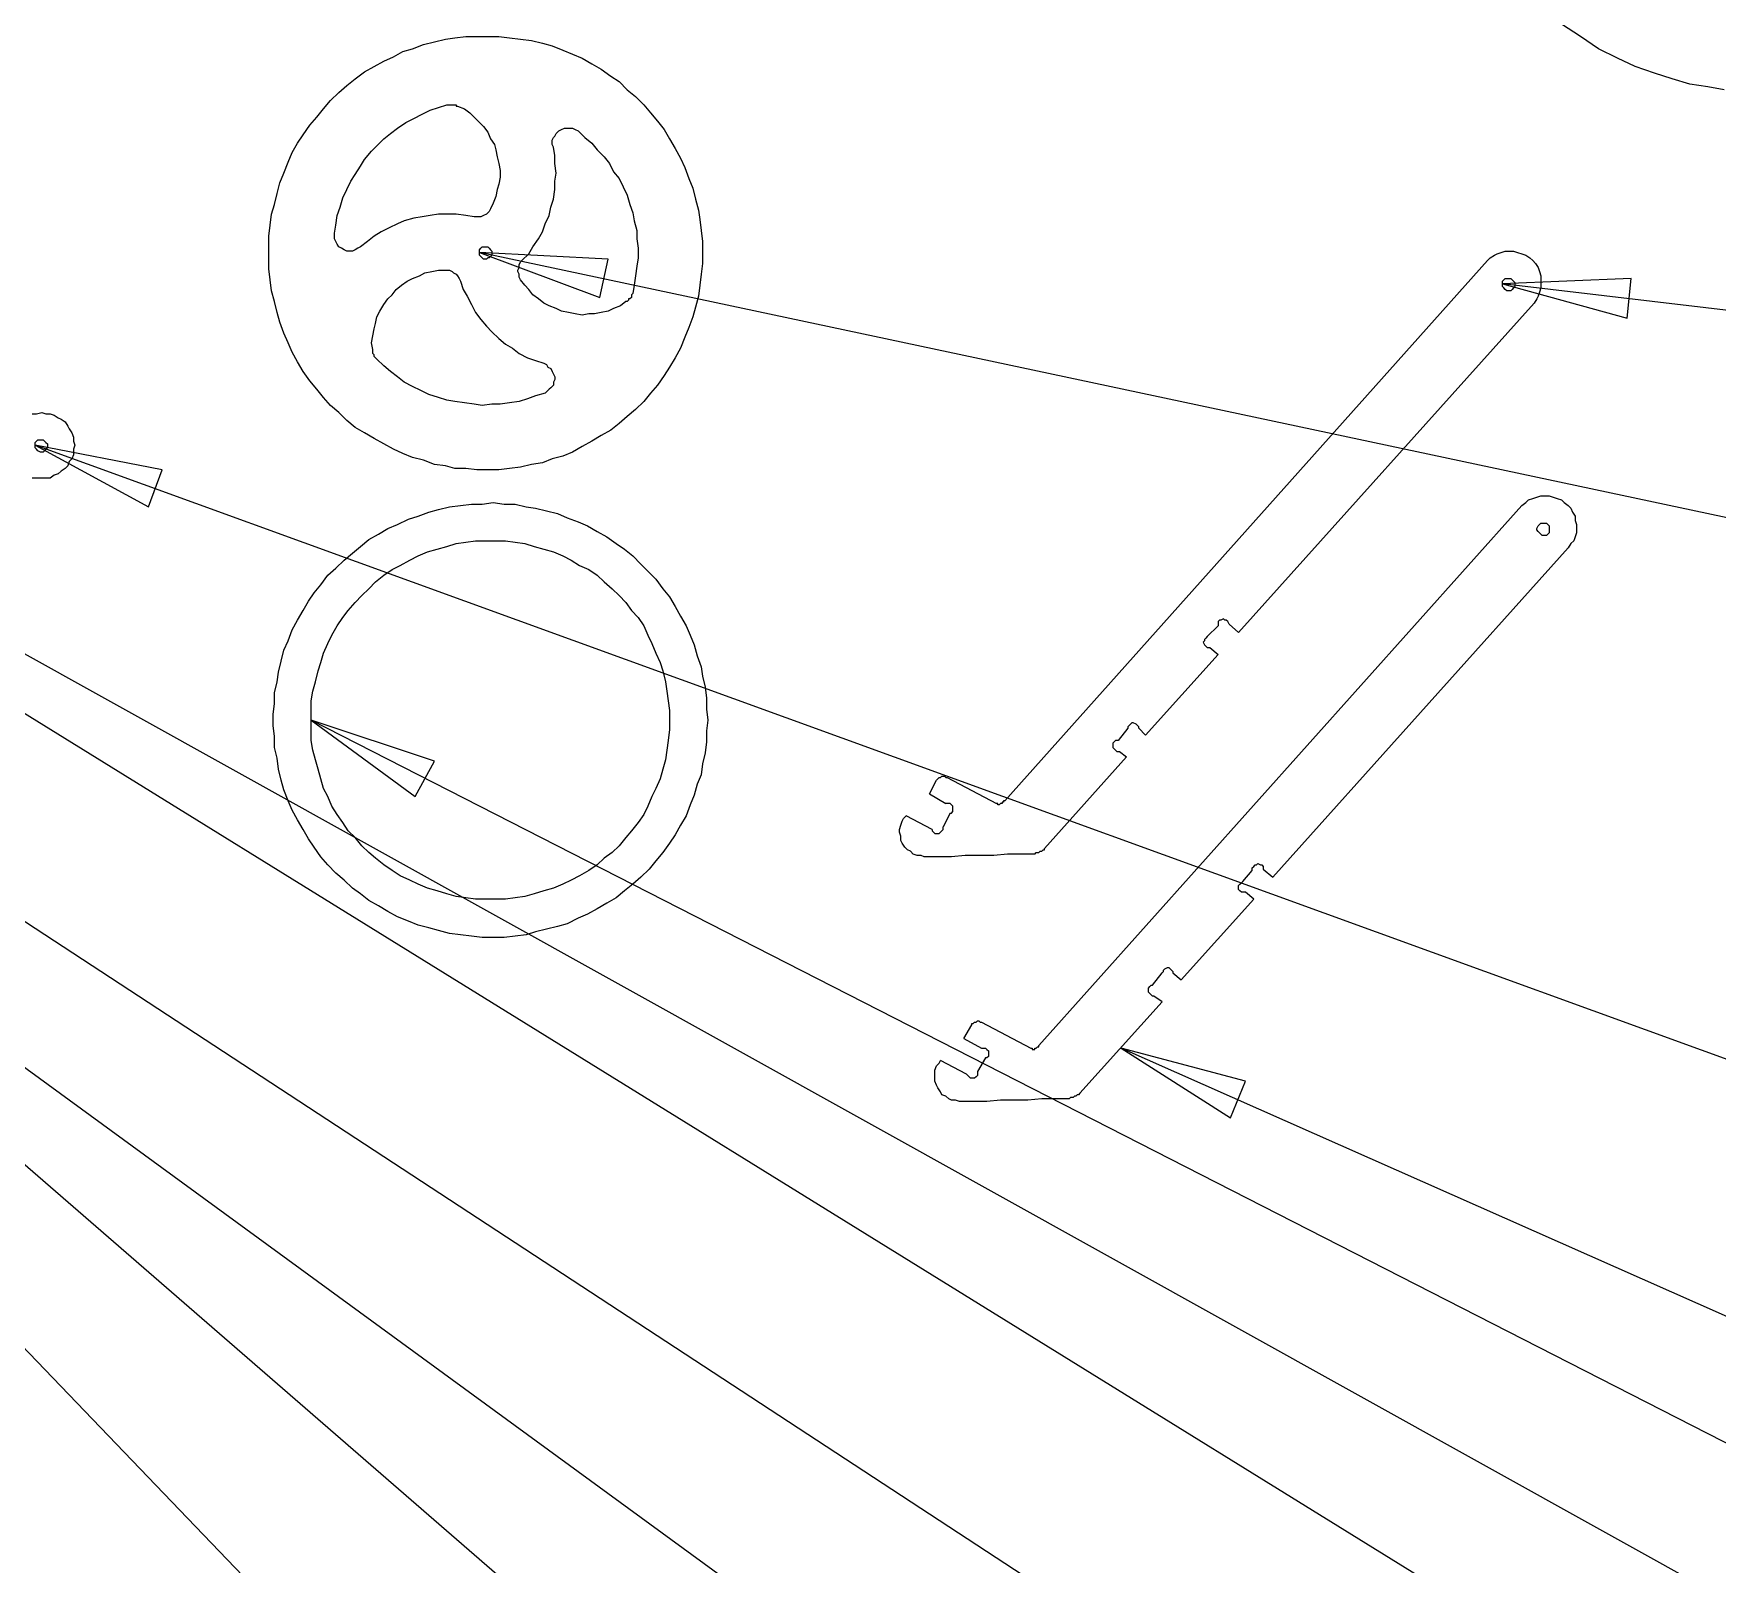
# Model space of a CAD drawing. Extents: x 9 to 432, y 44 to 411.
# Drawn here: x 119.86 to 154.6, y 83.83 to 115.43 of the extents above; entities that cross this region are included whole.
import ezdxf

# ---------------------------------------------------------------- set-up
doc = ezdxf.new("R2010")
doc.units = 0
doc.layers.get('0').update_dxf_attribs({"linetype": 'CONTINUOUS'})

msp = doc.modelspace()

# ---------------------------------------------------------------- linework, layer by layer
at = {"color": 7}
for p, q in [((128.354667, 115.314589), (128.552222, 115.342811)), ((128.552222, 115.342811), (128.778, 115.371033)), ((128.778, 115.371033), (129.003778, 115.371033)), ((129.003778, 115.371033), (129.229556, 115.371033)), ((129.229556, 115.371033), (129.455333, 115.371033)), ((129.455333, 115.371033), (129.681111, 115.342811)), ((129.681111, 115.342811), (129.906889, 115.314589)), ((151.779111, 115.371033), (151.384, 115.625033)), ((152.146, 115.117033), (151.779111, 115.371033)), ((127.282222, 114.9477), (127.479778, 115.060589)), ((127.479778, 115.060589), (127.677333, 115.117033)), ((127.677333, 115.117033), (127.903111, 115.2017)), ((127.903111, 115.2017), (128.128889, 115.258144)), ((128.128889, 115.258144), (128.354667, 115.314589)), ((129.906889, 115.314589), (130.132667, 115.286367)), ((130.132667, 115.286367), (130.358444, 115.229922)), ((130.358444, 115.229922), (130.556, 115.173478)), ((130.556, 115.173478), (130.781778, 115.088811)), ((130.781778, 115.088811), (130.979333, 115.004144)), ((130.979333, 115.004144), (131.176889, 114.919478)), ((152.541111, 114.919478), (152.146, 115.117033)), ((126.689556, 114.637256), (126.887111, 114.750144)), ((126.887111, 114.750144), (127.084667, 114.863033)), ((127.084667, 114.863033), (127.282222, 114.9477)), ((131.176889, 114.919478), (131.374444, 114.806589)), ((131.374444, 114.806589), (131.572, 114.6937)), ((131.572, 114.6937), (131.769556, 114.552589)), ((152.908, 114.750144), (152.541111, 114.919478)), ((153.303111, 114.609033), (152.908, 114.750144)), ((126.153333, 114.213922), (126.322667, 114.355033)), ((126.322667, 114.355033), (126.492, 114.496144)), ((126.492, 114.496144), (126.689556, 114.637256)), ((131.769556, 114.552589), (131.938889, 114.4397)), ((131.938889, 114.4397), (132.108222, 114.270367)), ((153.67, 114.496144), (153.303111, 114.609033)), ((154.036889, 114.383256), (153.67, 114.496144)), ((154.403778, 114.326811), (154.036889, 114.383256)), ((154.742444, 114.270367), (154.403778, 114.326811)), ((125.842889, 113.875256), (125.984, 114.044589)), ((125.984, 114.044589), (126.153333, 114.213922)), ((128.213556, 113.903478), (128.382889, 113.959922)), ((128.382889, 113.959922), (128.411111, 113.959922)), ((128.411111, 113.959922), (128.439333, 113.959922)), ((128.439333, 113.959922), (128.495778, 113.959922)), ((128.495778, 113.959922), (128.524, 113.959922)), ((128.524, 113.959922), (128.552222, 113.959922)), ((128.552222, 113.959922), (128.580444, 113.959922)), ((128.580444, 113.959922), (128.580444, 113.9317)), ((132.108222, 114.270367), (132.277556, 114.129256)), ((132.277556, 114.129256), (132.446889, 113.959922)), ((132.446889, 113.959922), (132.588, 113.790589)), ((125.560667, 113.536589), (125.701778, 113.705922)), ((125.701778, 113.705922), (125.842889, 113.875256)), ((127.536222, 113.593033), (127.705556, 113.6777)), ((127.705556, 113.6777), (127.874889, 113.762367)), ((127.874889, 113.762367), (128.044222, 113.847033)), ((128.044222, 113.847033), (128.213556, 113.903478)), ((128.580444, 113.9317), (128.608667, 113.9317)), ((128.608667, 113.9317), (128.749778, 113.875256)), ((128.749778, 113.875256), (128.862667, 113.790589)), ((128.862667, 113.790589), (128.947333, 113.705922)), ((128.947333, 113.705922), (129.060222, 113.593033)), ((132.588, 113.790589), (132.729111, 113.621256)), ((132.729111, 113.621256), (132.870222, 113.451922)), ((125.306667, 113.1697), (125.419556, 113.339033)), ((125.419556, 113.339033), (125.560667, 113.536589)), ((127.084667, 113.254367), (127.225778, 113.367256)), ((127.225778, 113.367256), (127.366889, 113.480144)), ((127.366889, 113.480144), (127.536222, 113.593033)), ((129.060222, 113.593033), (129.144889, 113.508367)), ((129.144889, 113.508367), (129.229556, 113.395478)), ((129.229556, 113.395478), (129.286, 113.254367)), ((130.556, 113.226144), (130.584222, 113.282589)), ((130.584222, 113.282589), (130.612444, 113.310811)), ((130.612444, 113.310811), (130.640667, 113.367256)), ((130.640667, 113.367256), (130.697111, 113.4237)), ((130.697111, 113.4237), (130.753556, 113.451922)), ((130.753556, 113.451922), (130.81, 113.480144)), ((130.81, 113.480144), (130.866444, 113.480144)), ((130.866444, 113.480144), (130.922889, 113.480144)), ((130.922889, 113.480144), (130.979333, 113.480144)), ((130.979333, 113.480144), (131.035778, 113.451922)), ((131.035778, 113.451922), (131.092222, 113.4237)), ((131.092222, 113.4237), (131.233333, 113.282589)), ((131.233333, 113.282589), (131.374444, 113.1697)), ((132.870222, 113.451922), (132.983111, 113.254367)), ((125.109111, 112.774589), (125.193778, 112.972144)), ((125.193778, 112.972144), (125.306667, 113.1697)), ((126.689556, 112.831033), (126.830667, 113.000367)), ((126.830667, 113.000367), (126.943556, 113.113256)), ((126.943556, 113.113256), (127.084667, 113.254367)), ((129.286, 113.254367), (129.370667, 113.141478)), ((129.370667, 113.141478), (129.398889, 113.028589)), ((129.398889, 113.028589), (129.427111, 112.887478)), ((130.556, 113.141478), (130.556, 113.226144)), ((130.584222, 113.085033), (130.556, 113.141478)), ((130.612444, 112.9157), (130.584222, 113.085033)), ((130.612444, 112.746367), (130.612444, 112.9157)), ((131.374444, 113.1697), (131.487333, 113.028589)), ((131.487333, 113.028589), (131.628444, 112.887478)), ((132.983111, 113.254367), (133.096, 113.056811)), ((133.096, 113.056811), (133.208889, 112.859256)), ((125.024444, 112.548811), (125.109111, 112.774589)), ((126.492, 112.520589), (126.604889, 112.689922)), ((126.604889, 112.689922), (126.689556, 112.831033)), ((129.427111, 112.887478), (129.455333, 112.746367)), ((129.455333, 112.746367), (129.483556, 112.605256)), ((129.483556, 112.605256), (129.483556, 112.464144)), ((130.640667, 112.548811), (130.612444, 112.746367)), ((131.628444, 112.887478), (131.741333, 112.746367)), ((131.741333, 112.746367), (131.826, 112.577033)), ((131.826, 112.577033), (131.938889, 112.435922)), ((133.208889, 112.859256), (133.293556, 112.6617)), ((133.293556, 112.6617), (133.378222, 112.435922)), ((124.883333, 112.125478), (124.939778, 112.351256)), ((124.939778, 112.351256), (125.024444, 112.548811)), ((126.322667, 112.210144), (126.407333, 112.379478)), ((126.407333, 112.379478), (126.492, 112.520589)), ((129.455333, 112.323033), (129.427111, 112.210144)), ((129.483556, 112.464144), (129.455333, 112.323033)), ((130.612444, 112.379478), (130.640667, 112.548811)), ((130.612444, 112.210144), (130.612444, 112.379478)), ((131.938889, 112.435922), (132.023556, 112.266589)), ((132.023556, 112.266589), (132.108222, 112.097256)), ((133.378222, 112.435922), (133.462889, 112.238367)), ((133.462889, 112.238367), (133.519333, 112.012589)), ((124.770444, 111.702144), (124.826889, 111.8997)), ((124.826889, 111.8997), (124.883333, 112.125478)), ((126.181556, 111.843256), (126.238, 112.040811)), ((126.238, 112.040811), (126.322667, 112.210144)), ((129.342444, 111.927922), (129.286, 111.815033)), ((129.398889, 112.069033), (129.342444, 111.927922)), ((129.427111, 112.210144), (129.398889, 112.069033)), ((130.527778, 111.843256), (130.584222, 112.012589)), ((130.584222, 112.012589), (130.612444, 112.210144)), ((132.108222, 112.097256), (132.164667, 111.8997)), ((132.164667, 111.8997), (132.221111, 111.730367)), ((133.519333, 112.012589), (133.575778, 111.786811)), ((124.742222, 111.476367), (124.770444, 111.702144)), ((126.096889, 111.476367), (126.125111, 111.673922)), ((126.125111, 111.673922), (126.181556, 111.843256)), ((127.508, 111.561033), (127.366889, 111.504589)), ((127.705556, 111.617478), (127.508, 111.561033)), ((127.874889, 111.6457), (127.705556, 111.617478)), ((128.044222, 111.673922), (127.874889, 111.6457)), ((128.213556, 111.702144), (128.044222, 111.673922)), ((128.411111, 111.702144), (128.213556, 111.702144)), ((128.580444, 111.702144), (128.411111, 111.702144)), ((128.778, 111.673922), (128.580444, 111.702144)), ((128.947333, 111.6457), (128.778, 111.673922)), ((129.003778, 111.6457), (128.947333, 111.6457)), ((129.060222, 111.6457), (129.003778, 111.6457)), ((129.088444, 111.6457), (129.060222, 111.6457)), ((129.144889, 111.673922), (129.088444, 111.6457)), ((129.201333, 111.702144), (129.144889, 111.673922)), ((129.229556, 111.730367), (129.201333, 111.702144)), ((129.257778, 111.758589), (129.229556, 111.730367)), ((129.286, 111.815033), (129.257778, 111.758589)), ((130.414889, 111.504589), (130.499556, 111.673922)), ((130.499556, 111.673922), (130.527778, 111.843256)), ((132.221111, 111.730367), (132.249333, 111.561033)), ((132.249333, 111.561033), (132.305778, 111.363478)), ((133.575778, 111.786811), (133.604, 111.589256)), ((133.604, 111.589256), (133.632222, 111.363478)), ((124.714, 111.250589), (124.742222, 111.476367)), ((124.714, 111.024811), (124.714, 111.250589)), ((126.068667, 111.307033), (126.096889, 111.476367)), ((126.068667, 111.250589), (126.068667, 111.307033)), ((126.068667, 111.194144), (126.068667, 111.250589)), ((126.096889, 111.1377), (126.068667, 111.194144)), ((126.887111, 111.250589), (126.746, 111.1377)), ((127.028222, 111.335256), (126.887111, 111.250589)), ((127.197556, 111.419922), (127.028222, 111.335256)), ((127.366889, 111.504589), (127.197556, 111.419922)), ((130.160889, 111.024811), (130.273778, 111.194144)), ((130.273778, 111.194144), (130.358444, 111.335256)), ((130.358444, 111.335256), (130.414889, 111.504589)), ((132.305778, 111.363478), (132.305778, 111.194144)), ((132.305778, 111.194144), (132.334, 110.996589)), ((133.632222, 111.363478), (133.660444, 111.1377)), ((124.714, 110.799033), (124.714, 111.024811)), ((126.125111, 111.081256), (126.096889, 111.1377)), ((126.153333, 111.024811), (126.125111, 111.081256)), ((126.209778, 110.996589), (126.153333, 111.024811)), ((126.266222, 110.968367), (126.209778, 110.996589)), ((126.322667, 110.940144), (126.266222, 110.968367)), ((126.379111, 110.940144), (126.322667, 110.940144)), ((126.435556, 110.940144), (126.379111, 110.940144)), ((126.492, 110.968367), (126.435556, 110.940144)), ((126.548444, 110.996589), (126.492, 110.968367)), ((126.604889, 111.024811), (126.548444, 110.996589)), ((126.746, 111.1377), (126.604889, 111.024811)), ((129.060222, 110.968367), (129.088444, 110.996589)), ((129.060222, 110.911922), (129.060222, 110.968367)), ((129.060222, 110.911922), (131.543778, 109.980589)), ((131.713111, 110.770811), (129.060222, 110.911922)), ((129.060222, 110.911922), (131.543778, 109.980589)), ((129.060222, 110.8837), (129.060222, 110.911922)), ((217.198222, 92.144144), (129.060222, 110.911922)), ((129.060222, 110.855478), (129.060222, 110.8837)), ((129.088444, 110.827256), (129.060222, 110.855478)), ((129.088444, 110.996589), (129.116667, 111.024811)), ((129.116667, 110.799033), (129.088444, 110.827256)), ((129.116667, 111.024811), (129.144889, 111.024811)), ((129.144889, 111.024811), (129.201333, 111.024811)), ((129.201333, 111.024811), (129.229556, 111.024811)), ((129.229556, 111.024811), (129.257778, 110.996589)), ((129.257778, 110.996589), (129.286, 110.968367)), ((129.286, 110.827256), (129.257778, 110.799033)), ((129.286, 110.968367), (129.314222, 110.940144)), ((129.314222, 110.855478), (129.286, 110.827256)), ((129.314222, 110.940144), (129.314222, 110.911922)), ((129.314222, 110.911922), (129.314222, 110.855478)), ((129.935111, 110.742589), (130.076222, 110.8837)), ((130.076222, 110.8837), (130.160889, 111.024811)), ((132.334, 110.996589), (132.334, 110.799033)), ((133.660444, 111.1377), (133.660444, 110.911922)), ((133.660444, 110.911922), (133.660444, 110.686144)), ((149.916444, 110.799033), (150.001111, 110.855478)), ((150.001111, 110.855478), (150.057556, 110.8837)), ((150.057556, 110.8837), (150.142222, 110.911922)), ((150.142222, 110.911922), (150.226889, 110.940144)), ((150.226889, 110.940144), (150.311556, 110.940144)), ((150.311556, 110.940144), (150.396222, 110.940144)), ((150.396222, 110.940144), (150.480889, 110.911922)), ((150.480889, 110.911922), (150.565556, 110.8837)), ((150.565556, 110.8837), (150.650222, 110.855478)), ((150.650222, 110.855478), (150.734889, 110.799033)), ((124.714, 110.573256), (124.714, 110.799033)), ((124.742222, 110.347478), (124.714, 110.573256)), ((127.818444, 110.432144), (127.931333, 110.488589)), ((127.931333, 110.488589), (128.072444, 110.516811)), ((128.072444, 110.516811), (128.213556, 110.545033)), ((128.213556, 110.545033), (128.354667, 110.545033)), ((128.354667, 110.545033), (128.382889, 110.545033)), ((128.382889, 110.545033), (128.439333, 110.545033)), ((128.439333, 110.545033), (128.495778, 110.516811)), ((128.495778, 110.516811), (128.524, 110.488589)), ((128.524, 110.488589), (128.580444, 110.460367)), ((129.144889, 110.770811), (129.116667, 110.799033)), ((129.201333, 110.770811), (129.144889, 110.770811)), ((129.229556, 110.799033), (129.201333, 110.770811)), ((129.257778, 110.799033), (129.229556, 110.799033)), ((129.850444, 110.545033), (129.878667, 110.601478)), ((129.850444, 110.516811), (129.850444, 110.545033)), ((129.878667, 110.460367), (129.850444, 110.516811)), ((129.878667, 110.657922), (129.906889, 110.714367)), ((129.878667, 110.601478), (129.878667, 110.657922)), ((129.906889, 110.714367), (129.935111, 110.742589)), ((131.543778, 109.980589), (131.713111, 110.770811)), ((131.543778, 109.980589), (131.713111, 110.770811)), ((132.305778, 110.6297), (132.277556, 110.432144)), ((132.334, 110.799033), (132.305778, 110.6297)), ((133.660444, 110.686144), (133.632222, 110.460367)), ((139.897556, 99.594811), (149.86, 110.742589)), ((149.86, 110.742589), (149.916444, 110.799033)), ((150.734889, 110.799033), (150.791333, 110.742589)), ((150.791333, 110.742589), (150.847778, 110.686144)), ((150.847778, 110.686144), (150.904222, 110.601478)), ((150.904222, 110.601478), (150.932444, 110.516811)), ((150.932444, 110.516811), (150.960667, 110.432144)), ((124.770444, 110.1217), (124.742222, 110.347478)), ((127.254, 110.037033), (127.338667, 110.149922)), ((127.338667, 110.149922), (127.451556, 110.234589)), ((127.451556, 110.234589), (127.564444, 110.319256)), ((127.564444, 110.319256), (127.677333, 110.3757)), ((127.677333, 110.3757), (127.818444, 110.432144)), ((128.580444, 110.460367), (128.608667, 110.432144)), ((128.608667, 110.432144), (128.636889, 110.3757)), ((128.636889, 110.3757), (128.665111, 110.319256)), ((128.665111, 110.319256), (128.721556, 110.149922)), ((128.721556, 110.149922), (128.806222, 110.008811)), ((129.878667, 110.403922), (129.878667, 110.460367)), ((129.906889, 110.347478), (129.878667, 110.403922)), ((129.991556, 110.234589), (129.906889, 110.347478)), ((130.076222, 110.149922), (129.991556, 110.234589)), ((130.160889, 110.037033), (130.076222, 110.149922)), ((132.249333, 110.234589), (132.221111, 110.065256)), ((132.277556, 110.432144), (132.249333, 110.234589)), ((133.604, 110.234589), (133.575778, 110.008811)), ((133.632222, 110.460367), (133.604, 110.234589)), ((152.823333, 110.3757), (150.170444, 110.262811)), ((150.170444, 110.319256), (150.198667, 110.347478)), ((150.170444, 110.262811), (150.170444, 110.319256)), ((150.170444, 110.262811), (152.738667, 109.557256)), ((150.170444, 110.262811), (152.738667, 109.557256)), ((150.170444, 110.234589), (150.170444, 110.262811)), ((217.141778, 102.360589), (150.170444, 110.262811)), ((150.170444, 110.206367), (150.170444, 110.234589)), ((150.198667, 110.178144), (150.170444, 110.206367)), ((150.198667, 110.347478), (150.226889, 110.3757)), ((150.226889, 110.149922), (150.198667, 110.178144)), ((150.226889, 110.3757), (150.255111, 110.3757)), ((150.255111, 110.1217), (150.226889, 110.149922)), ((150.255111, 110.3757), (150.311556, 110.3757)), ((150.311556, 110.3757), (150.339778, 110.3757)), ((150.339778, 110.3757), (150.368, 110.347478)), ((150.368, 110.149922), (150.339778, 110.1217)), ((150.368, 110.347478), (150.396222, 110.319256)), ((150.396222, 110.178144), (150.368, 110.149922)), ((150.396222, 110.319256), (150.424444, 110.291033)), ((150.424444, 110.206367), (150.396222, 110.178144)), ((150.424444, 110.291033), (150.424444, 110.262811)), ((150.424444, 110.262811), (150.424444, 110.206367)), ((150.960667, 110.178144), (150.932444, 110.093478)), ((150.960667, 110.432144), (150.960667, 110.347478)), ((150.960667, 110.347478), (150.960667, 110.262811)), ((150.960667, 110.262811), (150.960667, 110.178144)), ((152.738667, 109.557256), (152.823333, 110.3757)), ((152.738667, 109.557256), (152.823333, 110.3757)), ((124.826889, 109.895922), (124.770444, 110.1217)), ((124.883333, 109.670144), (124.826889, 109.895922)), ((127, 109.698367), (127.084667, 109.839478)), ((127.084667, 109.839478), (127.169333, 109.952367)), ((127.169333, 109.952367), (127.254, 110.037033)), ((128.806222, 110.008811), (128.890889, 109.839478)), ((128.890889, 109.839478), (128.975556, 109.670144)), ((130.273778, 109.952367), (130.160889, 110.037033)), ((130.386667, 109.8677), (130.273778, 109.952367)), ((130.499556, 109.811256), (130.386667, 109.8677)), ((130.640667, 109.754811), (130.499556, 109.811256)), ((131.967111, 109.811256), (131.826, 109.754811)), ((132.08, 109.895922), (131.967111, 109.811256)), ((132.108222, 109.895922), (132.08, 109.895922)), ((132.136444, 109.924144), (132.108222, 109.895922)), ((132.164667, 109.952367), (132.136444, 109.952367)), ((132.136444, 109.952367), (132.136444, 109.924144)), ((132.192889, 109.980589), (132.164667, 109.952367)), ((132.221111, 110.065256), (132.192889, 110.037033)), ((132.192889, 110.037033), (132.192889, 110.008811)), ((132.192889, 110.008811), (132.192889, 109.980589)), ((133.575778, 110.008811), (133.519333, 109.783033)), ((150.819556, 109.8677), (144.723556, 103.066144)), ((150.311556, 110.1217), (150.255111, 110.1217)), ((150.339778, 110.1217), (150.311556, 110.1217)), ((150.876, 109.952367), (150.819556, 109.8677)), ((150.904222, 110.008811), (150.876, 109.952367)), ((150.932444, 110.093478), (150.904222, 110.008811)), ((124.939778, 109.472589), (124.883333, 109.670144)), ((125.024444, 109.246811), (124.939778, 109.472589)), ((126.887111, 109.331478), (126.915333, 109.444367)), ((126.915333, 109.444367), (126.943556, 109.585478)), ((126.943556, 109.585478), (127, 109.698367)), ((128.975556, 109.670144), (129.088444, 109.529033)), ((129.088444, 109.529033), (129.201333, 109.387922)), ((130.753556, 109.698367), (130.640667, 109.754811)), ((130.894667, 109.670144), (130.753556, 109.698367)), ((131.035778, 109.641922), (130.894667, 109.670144)), ((131.176889, 109.6137), (131.035778, 109.641922)), ((131.318, 109.641922), (131.176889, 109.6137)), ((131.430889, 109.641922), (131.318, 109.641922)), ((131.572, 109.670144), (131.430889, 109.641922)), ((131.713111, 109.698367), (131.572, 109.670144)), ((131.826, 109.754811), (131.713111, 109.698367)), ((133.462889, 109.585478), (133.378222, 109.3597)), ((133.519333, 109.783033), (133.462889, 109.585478)), ((125.109111, 109.049256), (125.024444, 109.246811)), ((126.830667, 109.049256), (126.858889, 109.190367)), ((126.858889, 109.190367), (126.887111, 109.331478)), ((129.201333, 109.387922), (129.314222, 109.275033)), ((129.314222, 109.275033), (129.455333, 109.133922)), ((129.455333, 109.133922), (129.596444, 109.021033)), ((133.293556, 109.162144), (133.208889, 108.936367)), ((133.378222, 109.3597), (133.293556, 109.162144)), ((125.193778, 108.8517), (125.109111, 109.049256)), ((125.306667, 108.654144), (125.193778, 108.8517)), ((126.858889, 108.908144), (126.830667, 109.049256)), ((126.858889, 108.879922), (126.858889, 108.908144)), ((126.858889, 108.8517), (126.858889, 108.879922)), ((126.858889, 108.823478), (126.858889, 108.8517)), ((126.887111, 108.795256), (126.858889, 108.823478)), ((126.887111, 108.767033), (126.887111, 108.795256)), ((126.915333, 108.738811), (126.887111, 108.767033)), ((129.596444, 109.021033), (129.737556, 108.936367)), ((129.737556, 108.936367), (129.878667, 108.823478)), ((129.878667, 108.823478), (130.048, 108.738811)), ((133.208889, 108.936367), (133.096, 108.738811)), ((125.419556, 108.456589), (125.306667, 108.654144)), ((125.560667, 108.259033), (125.419556, 108.456589)), ((126.943556, 108.710589), (126.915333, 108.738811)), ((127.084667, 108.569478), (126.943556, 108.710589)), ((127.225778, 108.456589), (127.084667, 108.569478)), ((127.366889, 108.3437), (127.225778, 108.456589)), ((130.048, 108.738811), (130.217333, 108.682367)), ((130.217333, 108.682367), (130.386667, 108.625922)), ((130.386667, 108.625922), (130.443111, 108.5977)), ((130.443111, 108.5977), (130.471333, 108.541256)), ((130.471333, 108.541256), (130.527778, 108.513033)), ((130.527778, 108.513033), (130.556, 108.456589)), ((130.556, 108.456589), (130.584222, 108.400144)), ((130.584222, 108.400144), (130.612444, 108.3437)), ((132.983111, 108.541256), (132.870222, 108.371922)), ((133.096, 108.738811), (132.983111, 108.541256)), ((125.701778, 108.0897), (125.560667, 108.259033)), ((125.842889, 107.920367), (125.701778, 108.0897)), ((127.508, 108.230811), (127.366889, 108.3437)), ((127.677333, 108.146144), (127.508, 108.230811)), ((127.846667, 108.061478), (127.677333, 108.146144)), ((128.016, 107.976811), (127.846667, 108.061478)), ((130.499556, 108.0897), (130.443111, 108.033256)), ((130.527778, 108.117922), (130.499556, 108.0897)), ((130.584222, 108.174367), (130.527778, 108.117922)), ((130.612444, 108.287256), (130.584222, 108.230811)), ((130.584222, 108.230811), (130.584222, 108.174367)), ((130.612444, 108.3437), (130.612444, 108.287256)), ((132.729111, 108.174367), (132.588, 108.005033)), ((132.870222, 108.371922), (132.729111, 108.174367)), ((200.010889, 57.967033), (110.348889, 107.807478)), ((125.984, 107.751033), (125.842889, 107.920367)), ((126.153333, 107.609922), (125.984, 107.751033)), ((128.213556, 107.920367), (128.016, 107.976811)), ((128.382889, 107.863922), (128.213556, 107.920367)), ((128.552222, 107.8357), (128.382889, 107.863922)), ((128.749778, 107.807478), (128.552222, 107.8357)), ((128.947333, 107.779256), (128.749778, 107.807478)), ((129.116667, 107.751033), (128.947333, 107.779256)), ((129.314222, 107.779256), (129.116667, 107.751033)), ((129.483556, 107.779256), (129.314222, 107.779256)), ((129.681111, 107.807478), (129.483556, 107.779256)), ((129.878667, 107.8357), (129.681111, 107.807478)), ((130.048, 107.892144), (129.878667, 107.8357)), ((130.217333, 107.948589), (130.048, 107.892144)), ((130.414889, 108.005033), (130.217333, 107.948589)), ((130.443111, 108.033256), (130.414889, 108.005033)), ((132.446889, 107.8357), (132.277556, 107.666367)), ((132.588, 108.005033), (132.446889, 107.8357)), ((119.831556, 107.5817), (119.916222, 107.5817)), ((119.916222, 107.5817), (120.029111, 107.609922)), ((120.029111, 107.609922), (120.113778, 107.5817)), ((120.113778, 107.5817), (120.198444, 107.5817)), ((120.198444, 107.5817), (120.283111, 107.553478)), ((120.283111, 107.553478), (120.367778, 107.497033)), ((120.367778, 107.497033), (120.424222, 107.468811)), ((120.424222, 107.468811), (120.508889, 107.412367)), ((120.508889, 107.412367), (120.565333, 107.3277)), ((126.322667, 107.440589), (126.153333, 107.609922)), ((126.492, 107.299478), (126.322667, 107.440589)), ((131.938889, 107.384144), (131.769556, 107.243033)), ((132.108222, 107.525256), (131.938889, 107.384144)), ((132.277556, 107.666367), (132.108222, 107.525256)), ((119.888, 106.989033), (119.916222, 107.017256)), ((119.916222, 107.017256), (119.944444, 107.045478)), ((119.944444, 107.045478), (120.000889, 107.045478)), ((120.000889, 107.045478), (120.029111, 107.045478)), ((120.029111, 107.045478), (120.057333, 107.045478)), ((120.057333, 107.045478), (120.085556, 107.017256)), ((120.085556, 107.017256), (120.113778, 106.989033)), ((120.565333, 107.3277), (120.593556, 107.271256)), ((120.593556, 107.271256), (120.65, 107.186589)), ((120.65, 107.186589), (120.678222, 107.101922)), ((120.678222, 107.101922), (120.678222, 107.017256)), ((120.678222, 107.017256), (120.706444, 106.932589)), ((126.689556, 107.186589), (126.492, 107.299478)), ((126.887111, 107.0737), (126.689556, 107.186589)), ((127.084667, 106.960811), (126.887111, 107.0737)), ((131.374444, 107.017256), (131.176889, 106.904367)), ((131.572, 107.130144), (131.374444, 107.017256)), ((131.769556, 107.243033), (131.572, 107.130144)), ((119.888, 106.932589), (119.888, 106.989033)), ((119.888, 106.932589), (122.230444, 105.662589)), ((122.512667, 106.424589), (119.888, 106.932589)), ((119.888, 106.932589), (122.230444, 105.662589)), ((119.888, 106.904367), (119.888, 106.932589)), ((217.339333, 71.541922), (119.888, 106.932589)), ((119.888, 106.876144), (119.888, 106.904367)), ((119.916222, 106.847922), (119.888, 106.876144)), ((119.944444, 106.8197), (119.916222, 106.847922)), ((120.000889, 106.791478), (119.944444, 106.8197)), ((120.029111, 106.791478), (120.000889, 106.791478)), ((120.057333, 106.791478), (120.029111, 106.791478)), ((120.085556, 106.8197), (120.057333, 106.791478)), ((120.113778, 106.847922), (120.085556, 106.8197)), ((120.113778, 106.989033), (120.142, 106.960811)), ((120.142, 106.876144), (120.113778, 106.847922)), ((120.142, 106.960811), (120.142, 106.932589)), ((120.142, 106.932589), (120.142, 106.876144)), ((120.678222, 106.735033), (120.65, 106.650367)), ((120.706444, 106.932589), (120.678222, 106.847922)), ((120.678222, 106.847922), (120.678222, 106.735033)), ((127.282222, 106.847922), (127.084667, 106.960811)), ((127.479778, 106.763256), (127.282222, 106.847922)), ((127.677333, 106.678589), (127.479778, 106.763256)), ((127.903111, 106.622144), (127.677333, 106.678589)), ((130.781778, 106.706811), (130.556, 106.650367)), ((130.979333, 106.791478), (130.781778, 106.706811)), ((131.176889, 106.904367), (130.979333, 106.791478)), ((120.283111, 106.3117), (120.198444, 106.255256)), ((120.367778, 106.339922), (120.283111, 106.3117)), ((120.424222, 106.396367), (120.367778, 106.339922)), ((120.508889, 106.452811), (120.424222, 106.396367)), ((120.565333, 106.509256), (120.508889, 106.452811)), ((120.593556, 106.593922), (120.565333, 106.509256)), ((120.65, 106.650367), (120.593556, 106.593922)), ((122.230444, 105.662589), (122.512667, 106.424589)), ((122.230444, 105.662589), (122.512667, 106.424589)), ((128.128889, 106.537478), (127.903111, 106.622144)), ((128.354667, 106.509256), (128.128889, 106.537478)), ((128.552222, 106.452811), (128.354667, 106.509256)), ((128.778, 106.452811), (128.552222, 106.452811)), ((129.003778, 106.424589), (128.778, 106.452811)), ((129.229556, 106.424589), (129.003778, 106.424589)), ((129.455333, 106.424589), (129.229556, 106.424589)), ((129.681111, 106.452811), (129.455333, 106.424589)), ((129.906889, 106.481033), (129.681111, 106.452811)), ((130.132667, 106.537478), (129.906889, 106.481033)), ((130.358444, 106.5657), (130.132667, 106.537478)), ((130.556, 106.650367), (130.358444, 106.5657)), ((119.916222, 106.255256), (119.831556, 106.255256)), ((120.029111, 106.255256), (119.916222, 106.255256)), ((120.113778, 106.255256), (120.029111, 106.255256)), ((120.198444, 106.255256), (120.113778, 106.255256)), ((189.568667, 58.136367), (112.409111, 105.888367)), ((128.213556, 105.606144), (128.439333, 105.662589)), ((128.439333, 105.662589), (128.665111, 105.690811)), ((128.665111, 105.690811), (128.890889, 105.719033)), ((128.890889, 105.719033), (129.116667, 105.719033)), ((129.116667, 105.719033), (129.342444, 105.747256)), ((129.342444, 105.747256), (129.568222, 105.719033)), ((129.568222, 105.719033), (129.794, 105.719033)), ((129.794, 105.719033), (130.019778, 105.662589)), ((130.019778, 105.662589), (130.217333, 105.634367)), ((130.217333, 105.634367), (130.443111, 105.577922)), ((140.603111, 94.543033), (150.565556, 105.690811)), ((150.565556, 105.690811), (150.650222, 105.747256)), ((150.650222, 105.747256), (150.706667, 105.8037)), ((150.706667, 105.8037), (150.791333, 105.831922)), ((150.791333, 105.831922), (150.876, 105.860144)), ((150.876, 105.860144), (150.960667, 105.888367)), ((150.960667, 105.888367), (151.045333, 105.888367)), ((151.045333, 105.888367), (151.13, 105.888367)), ((151.13, 105.888367), (151.214667, 105.860144)), ((151.214667, 105.860144), (151.299333, 105.831922)), ((151.299333, 105.831922), (151.384, 105.8037)), ((151.384, 105.8037), (151.440444, 105.747256)), ((151.440444, 105.747256), (151.525111, 105.690811)), ((151.525111, 105.690811), (151.581556, 105.634367)), ((151.581556, 105.634367), (151.609778, 105.5497)), ((127.169333, 105.211033), (127.366889, 105.2957)), ((127.366889, 105.2957), (127.592667, 105.408589)), ((127.592667, 105.408589), (127.790222, 105.465033)), ((127.790222, 105.465033), (128.016, 105.5497)), ((128.016, 105.5497), (128.213556, 105.606144)), ((130.443111, 105.577922), (130.668889, 105.521478)), ((130.668889, 105.521478), (130.866444, 105.436811)), ((130.866444, 105.436811), (131.092222, 105.352144)), ((131.092222, 105.352144), (131.289778, 105.267478)), ((131.289778, 105.267478), (131.487333, 105.154589)), ((150.876, 105.211033), (150.904222, 105.267478)), ((150.904222, 105.267478), (150.932444, 105.2957)), ((150.932444, 105.2957), (150.960667, 105.323922)), ((150.960667, 105.323922), (150.988889, 105.323922)), ((150.988889, 105.323922), (151.017111, 105.323922)), ((151.017111, 105.323922), (151.073556, 105.323922)), ((151.073556, 105.323922), (151.101778, 105.2957)), ((151.101778, 105.2957), (151.13, 105.267478)), ((151.13, 105.267478), (151.13, 105.239256)), ((151.609778, 105.5497), (151.666222, 105.465033)), ((151.666222, 105.465033), (151.666222, 105.380367)), ((151.666222, 105.380367), (151.694444, 105.2957)), ((151.694444, 105.2957), (151.694444, 105.211033)), ((126.604889, 104.844144), (126.774222, 104.985256)), ((126.774222, 104.985256), (126.971778, 105.098144)), ((126.971778, 105.098144), (127.169333, 105.211033)), ((128.580444, 104.900589), (128.778, 104.928811)), ((128.778, 104.928811), (128.975556, 104.957033)), ((128.975556, 104.957033), (129.173111, 104.957033)), ((129.173111, 104.957033), (129.370667, 104.957033)), ((129.370667, 104.957033), (129.596444, 104.957033)), ((129.596444, 104.957033), (129.794, 104.928811)), ((129.794, 104.928811), (129.991556, 104.900589)), ((131.487333, 105.154589), (131.684889, 105.0417)), ((131.684889, 105.0417), (131.882444, 104.900589)), ((150.876, 105.182811), (150.876, 105.211033)), ((150.904222, 105.154589), (150.876, 105.182811)), ((150.932444, 105.126367), (150.904222, 105.154589)), ((150.960667, 105.098144), (150.932444, 105.126367)), ((150.988889, 105.069922), (150.960667, 105.098144)), ((151.017111, 105.069922), (150.988889, 105.069922)), ((151.073556, 105.069922), (151.017111, 105.069922)), ((151.101778, 105.098144), (151.073556, 105.069922)), ((151.13, 105.126367), (151.101778, 105.098144)), ((151.13, 105.239256), (151.13, 105.211033)), ((151.13, 105.211033), (151.13, 105.154589)), ((151.13, 105.154589), (151.13, 105.126367)), ((151.638, 104.957033), (151.581556, 104.900589)), ((151.666222, 105.0417), (151.638, 104.957033)), ((151.694444, 105.126367), (151.666222, 105.0417)), ((151.694444, 105.211033), (151.694444, 105.126367)), ((126.266222, 104.561922), (126.435556, 104.703033)), ((126.435556, 104.703033), (126.604889, 104.844144)), ((127.620889, 104.561922), (127.790222, 104.646589)), ((127.790222, 104.646589), (127.987778, 104.731256)), ((127.987778, 104.731256), (128.185333, 104.7877)), ((128.185333, 104.7877), (128.382889, 104.844144)), ((128.382889, 104.844144), (128.580444, 104.900589)), ((129.991556, 104.900589), (130.189111, 104.844144)), ((130.189111, 104.844144), (130.386667, 104.7877)), ((130.386667, 104.7877), (130.584222, 104.731256)), ((130.584222, 104.731256), (130.781778, 104.646589)), ((130.781778, 104.646589), (130.951111, 104.561922)), ((131.882444, 104.900589), (132.051778, 104.7877)), ((132.051778, 104.7877), (132.221111, 104.646589)), ((132.221111, 104.646589), (132.390444, 104.477256)), ((151.525111, 104.815922), (145.429111, 98.014367)), ((151.581556, 104.900589), (151.525111, 104.815922)), ((125.786444, 104.053922), (125.927556, 104.251478)), ((125.927556, 104.251478), (126.096889, 104.392589)), ((126.096889, 104.392589), (126.266222, 104.561922)), ((126.915333, 104.110367), (127.084667, 104.251478)), ((127.084667, 104.251478), (127.254, 104.364367)), ((127.254, 104.364367), (127.423333, 104.449033)), ((127.423333, 104.449033), (127.620889, 104.561922)), ((130.951111, 104.561922), (131.120444, 104.449033)), ((131.120444, 104.449033), (131.318, 104.364367)), ((131.318, 104.364367), (131.487333, 104.251478)), ((131.487333, 104.251478), (131.628444, 104.110367)), ((132.390444, 104.477256), (132.559778, 104.307922)), ((132.559778, 104.307922), (132.700889, 104.166811)), ((179.041778, 58.221033), (108.966, 104.110367)), ((125.532444, 103.715256), (125.645333, 103.884589)), ((125.645333, 103.884589), (125.786444, 104.053922)), ((126.633111, 103.828144), (126.774222, 103.969256)), ((126.774222, 103.969256), (126.915333, 104.110367)), ((131.628444, 104.110367), (131.797778, 103.969256)), ((131.797778, 103.969256), (131.938889, 103.828144)), ((132.700889, 104.166811), (132.842, 103.969256)), ((132.842, 103.969256), (132.983111, 103.799922)), ((125.419556, 103.5177), (125.532444, 103.715256)), ((126.350889, 103.5177), (126.492, 103.687033)), ((126.492, 103.687033), (126.633111, 103.828144)), ((131.938889, 103.828144), (132.08, 103.687033)), ((132.08, 103.687033), (132.192889, 103.5177)), ((132.983111, 103.799922), (133.096, 103.602367)), ((133.096, 103.602367), (133.208889, 103.404811)), ((125.193778, 103.122589), (125.306667, 103.320144)), ((125.306667, 103.320144), (125.419556, 103.5177)), ((126.012222, 103.0097), (126.125111, 103.207256)), ((126.125111, 103.207256), (126.238, 103.376589)), ((126.238, 103.376589), (126.350889, 103.5177)), ((132.192889, 103.5177), (132.334, 103.376589)), ((132.334, 103.376589), (132.446889, 103.207256)), ((132.446889, 103.207256), (132.531556, 103.0097)), ((133.208889, 103.404811), (133.321778, 103.207256)), ((133.321778, 103.207256), (133.406444, 103.0097)), ((144.300222, 103.207256), (144.074444, 102.981478)), ((144.328444, 103.320144), (144.300222, 103.291922)), ((144.300222, 103.291922), (144.300222, 103.2637)), ((144.300222, 103.2637), (144.300222, 103.207256)), ((144.356667, 103.320144), (144.328444, 103.320144)), ((144.413111, 103.348367), (144.356667, 103.320144)), ((144.441333, 103.320144), (144.413111, 103.348367)), ((144.469556, 103.320144), (144.441333, 103.320144)), ((144.497778, 103.291922), (144.469556, 103.320144)), ((144.526, 103.235478), (144.497778, 103.291922)), ((144.723556, 103.066144), (144.526, 103.235478)), ((125.024444, 102.699256), (125.109111, 102.896811)), ((125.109111, 102.896811), (125.193778, 103.122589)), ((125.842889, 102.642811), (125.927556, 102.840367)), ((125.927556, 102.840367), (126.012222, 103.0097)), ((132.531556, 103.0097), (132.616222, 102.840367)), ((132.616222, 102.840367), (132.700889, 102.642811)), ((133.406444, 103.0097), (133.491111, 102.812144)), ((144.018, 102.896811), (143.989778, 102.868589)), ((143.989778, 102.868589), (144.018, 102.812144)), ((144.046222, 102.953256), (144.018, 102.925033)), ((144.018, 102.925033), (144.018, 102.896811)), ((144.074444, 102.981478), (144.046222, 102.953256)), ((124.968, 102.473478), (125.024444, 102.699256)), ((125.786444, 102.445256), (125.842889, 102.642811)), ((132.700889, 102.642811), (132.785556, 102.445256)), ((133.491111, 102.812144), (133.547556, 102.586367)), ((133.547556, 102.586367), (133.632222, 102.360589)), ((144.300222, 102.614589), (142.804444, 100.949478)), ((144.018, 102.812144), (144.046222, 102.783922)), ((144.046222, 102.783922), (144.074444, 102.7557)), ((144.074444, 102.7557), (144.102667, 102.7557)), ((144.102667, 102.7557), (144.130889, 102.7557)), ((144.130889, 102.7557), (144.300222, 102.614589)), ((124.883333, 102.050144), (124.911556, 102.2477)), ((124.911556, 102.2477), (124.968, 102.473478)), ((125.673556, 102.050144), (125.73, 102.275922)), ((125.73, 102.275922), (125.786444, 102.445256)), ((132.785556, 102.445256), (132.842, 102.275922)), ((132.842, 102.275922), (132.898444, 102.050144)), ((133.632222, 102.360589), (133.660444, 102.163033)), ((133.660444, 102.163033), (133.716889, 101.937256)), ((124.826889, 101.824367), (124.883333, 102.050144)), ((124.826889, 101.598589), (124.826889, 101.824367)), ((125.588889, 101.655033), (125.617111, 101.852589)), ((125.617111, 101.852589), (125.673556, 102.050144)), ((132.898444, 102.050144), (132.926667, 101.852589)), ((132.926667, 101.852589), (132.954889, 101.655033)), ((133.716889, 101.937256), (133.745111, 101.711478)), ((124.798667, 101.372811), (124.826889, 101.598589)), ((125.588889, 101.457478), (125.588889, 101.655033)), ((125.588889, 101.259922), (125.588889, 101.457478)), ((132.954889, 101.655033), (132.983111, 101.457478)), ((132.983111, 101.457478), (132.983111, 101.259922)), ((133.745111, 101.711478), (133.745111, 101.4857)), ((133.745111, 101.4857), (133.773333, 101.259922)), ((124.798667, 101.147033), (124.798667, 101.372811)), ((124.826889, 100.921256), (124.798667, 101.147033)), ((125.588889, 101.259922), (127.733778, 99.679478)), ((128.128889, 100.413256), (125.588889, 101.259922)), ((125.588889, 101.259922), (127.733778, 99.679478)), ((125.588889, 101.062367), (125.588889, 101.259922)), ((210.509556, 57.854144), (125.588889, 101.259922)), ((132.983111, 101.259922), (132.983111, 101.062367)), ((133.773333, 101.259922), (133.745111, 101.034144)), ((142.465778, 101.147033), (142.437556, 101.118811)), ((142.437556, 101.118811), (142.437556, 101.090589)), ((142.494, 101.175256), (142.465778, 101.147033)), ((142.522222, 101.203478), (142.494, 101.175256)), ((142.550444, 101.203478), (142.522222, 101.203478)), ((142.606889, 101.175256), (142.550444, 101.203478)), ((142.635111, 101.147033), (142.606889, 101.175256)), ((142.663333, 101.118811), (142.635111, 101.147033)), ((142.663333, 101.090589), (142.663333, 101.118811)), ((124.826889, 100.695478), (124.826889, 100.921256)), ((125.588889, 100.836589), (125.588889, 101.062367)), ((125.617111, 100.639033), (125.588889, 100.836589)), ((132.954889, 100.836589), (132.926667, 100.639033)), ((132.983111, 101.062367), (132.954889, 100.836589)), ((133.745111, 100.808367), (133.716889, 100.582589)), ((133.745111, 101.034144), (133.745111, 100.808367)), ((142.155333, 100.808367), (142.127111, 100.780144)), ((142.127111, 100.780144), (142.127111, 100.7237)), ((142.183556, 100.836589), (142.155333, 100.808367)), ((142.24, 100.836589), (142.183556, 100.836589)), ((142.437556, 101.090589), (142.24, 100.836589)), ((142.804444, 100.949478), (142.663333, 101.090589)), ((124.883333, 100.4697), (124.826889, 100.695478)), ((124.911556, 100.243922), (124.883333, 100.4697)), ((125.673556, 100.441478), (125.617111, 100.639033)), ((125.73, 100.243922), (125.673556, 100.441478)), ((127.733778, 99.679478), (128.128889, 100.413256)), ((127.733778, 99.679478), (128.128889, 100.413256)), ((132.898444, 100.441478), (132.842, 100.243922)), ((132.926667, 100.639033), (132.898444, 100.441478)), ((133.716889, 100.582589), (133.660444, 100.356811)), ((142.409333, 100.497922), (140.716, 98.607033)), ((142.127111, 100.7237), (142.127111, 100.695478)), ((142.127111, 100.695478), (142.155333, 100.667256)), ((142.155333, 100.667256), (142.183556, 100.639033)), ((142.183556, 100.639033), (142.211778, 100.610811)), ((142.211778, 100.610811), (142.268222, 100.610811)), ((142.268222, 100.610811), (142.409333, 100.497922)), ((124.968, 100.018144), (124.911556, 100.243922)), ((125.786444, 100.046367), (125.73, 100.243922)), ((132.842, 100.243922), (132.785556, 100.046367)), ((133.632222, 100.131033), (133.547556, 99.933478)), ((133.660444, 100.356811), (133.632222, 100.131033)), ((138.514667, 100.046367), (138.542889, 100.074589)), ((138.542889, 100.074589), (138.571111, 100.074589)), ((138.571111, 100.074589), (138.599333, 100.102811)), ((138.599333, 100.102811), (138.655778, 100.102811)), ((138.655778, 100.102811), (138.684, 100.074589)), ((138.684, 100.074589), (138.712222, 100.074589)), ((138.712222, 100.074589), (139.728222, 99.538367)), ((125.024444, 99.820589), (124.968, 100.018144)), ((125.109111, 99.594811), (125.024444, 99.820589)), ((125.842889, 99.848811), (125.786444, 100.046367)), ((125.927556, 99.679478), (125.842889, 99.848811)), ((132.700889, 99.848811), (132.616222, 99.679478)), ((132.785556, 100.046367), (132.700889, 99.848811)), ((133.547556, 99.933478), (133.491111, 99.7077)), ((138.345333, 99.735922), (138.486444, 100.018144)), ((138.345333, 99.735922), (138.684, 99.538367)), ((138.486444, 100.018144), (138.514667, 100.046367)), ((125.193778, 99.397256), (125.109111, 99.594811)), ((125.306667, 99.1997), (125.193778, 99.397256)), ((126.012222, 99.481922), (125.927556, 99.679478)), ((126.125111, 99.312589), (126.012222, 99.481922)), ((132.531556, 99.481922), (132.446889, 99.312589)), ((132.616222, 99.679478), (132.531556, 99.481922)), ((133.406444, 99.510144), (133.321778, 99.284367)), ((133.491111, 99.7077), (133.406444, 99.510144)), ((138.740444, 99.538367), (138.684, 99.538367)), ((138.768667, 99.538367), (138.740444, 99.538367)), ((138.796889, 99.510144), (138.768667, 99.538367)), ((138.825111, 99.481922), (138.796889, 99.510144)), ((138.796889, 99.340811), (138.825111, 99.369033)), ((138.825111, 99.4537), (138.825111, 99.481922)), ((138.825111, 99.425478), (138.825111, 99.4537)), ((138.825111, 99.369033), (138.825111, 99.425478)), ((139.756444, 99.538367), (139.728222, 99.538367)), ((139.756444, 99.510144), (139.756444, 99.538367)), ((139.784667, 99.510144), (139.756444, 99.510144)), ((139.812889, 99.538367), (139.784667, 99.510144)), ((139.841111, 99.538367), (139.812889, 99.538367)), ((139.869333, 99.566589), (139.841111, 99.566589)), ((139.841111, 99.566589), (139.841111, 99.538367)), ((139.897556, 99.594811), (139.869333, 99.594811)), ((139.869333, 99.594811), (139.869333, 99.566589)), ((125.419556, 99.002144), (125.306667, 99.1997)), ((126.238, 99.143256), (126.125111, 99.312589)), ((126.350889, 98.973922), (126.238, 99.143256)), ((132.334, 99.143256), (132.192889, 98.973922)), ((132.446889, 99.312589), (132.334, 99.143256)), ((133.208889, 99.086811), (133.096, 98.889256)), ((133.321778, 99.284367), (133.208889, 99.086811)), ((137.724444, 99.002144), (137.752667, 99.086811)), ((137.752667, 99.086811), (137.780889, 99.171478)), ((137.780889, 99.171478), (137.809111, 99.227922)), ((137.809111, 99.227922), (137.865556, 99.284367)), ((138.401778, 99.002144), (137.865556, 99.284367)), ((138.768667, 99.340811), (138.627556, 99.058589)), ((138.627556, 99.002144), (138.627556, 99.058589)), ((138.768667, 99.340811), (138.796889, 99.340811)), ((125.532444, 98.804589), (125.419556, 99.002144)), ((125.645333, 98.635256), (125.532444, 98.804589)), ((126.492, 98.832811), (126.350889, 98.973922)), ((126.633111, 98.663478), (126.492, 98.832811)), ((132.08, 98.832811), (131.938889, 98.663478)), ((132.192889, 98.973922), (132.08, 98.832811)), ((132.983111, 98.719922), (132.842, 98.522367)), ((133.096, 98.889256), (132.983111, 98.719922)), ((137.724444, 98.9457), (137.724444, 99.002144)), ((137.752667, 98.861033), (137.724444, 98.9457)), ((137.752667, 98.776367), (137.752667, 98.861033)), ((137.780889, 98.719922), (137.752667, 98.776367)), ((137.837333, 98.635256), (137.780889, 98.719922)), ((138.401778, 99.002144), (138.401778, 98.973922)), ((138.401778, 98.973922), (138.43, 98.9457)), ((138.43, 98.9457), (138.458222, 98.917478)), ((138.458222, 98.917478), (138.514667, 98.917478)), ((138.514667, 98.917478), (138.542889, 98.917478)), ((138.542889, 98.917478), (138.571111, 98.9457)), ((138.571111, 98.9457), (138.599333, 98.973922)), ((138.599333, 98.973922), (138.627556, 99.002144)), ((125.786444, 98.4377), (125.645333, 98.635256)), ((125.927556, 98.268367), (125.786444, 98.4377)), ((126.774222, 98.522367), (126.633111, 98.663478)), ((126.915333, 98.409478), (126.774222, 98.522367)), ((127.084667, 98.268367), (126.915333, 98.409478)), ((131.628444, 98.409478), (131.487333, 98.268367)), ((131.797778, 98.522367), (131.628444, 98.409478)), ((131.938889, 98.663478), (131.797778, 98.522367)), ((132.700889, 98.353033), (132.559778, 98.1837)), ((132.842, 98.522367), (132.700889, 98.353033)), ((137.893778, 98.578811), (137.837333, 98.635256)), ((137.950222, 98.550589), (137.893778, 98.578811)), ((138.006667, 98.494144), (137.950222, 98.550589)), ((138.091333, 98.465922), (138.006667, 98.494144)), ((138.176, 98.465922), (138.091333, 98.465922)), ((138.232444, 98.4377), (138.176, 98.465922)), ((138.514667, 98.4377), (138.232444, 98.4377)), ((138.796889, 98.4377), (138.514667, 98.4377)), ((139.079111, 98.465922), (138.796889, 98.4377)), ((139.361333, 98.465922), (139.079111, 98.465922)), ((139.671778, 98.465922), (139.361333, 98.465922)), ((139.954, 98.494144), (139.671778, 98.465922)), ((140.236222, 98.494144), (139.954, 98.494144)), ((140.518444, 98.494144), (140.236222, 98.494144)), ((140.518444, 98.494144), (140.546667, 98.522367)), ((140.546667, 98.522367), (140.574889, 98.522367)), ((140.574889, 98.522367), (140.603111, 98.522367)), ((140.603111, 98.522367), (140.631333, 98.550589)), ((140.631333, 98.550589), (140.659556, 98.550589)), ((140.659556, 98.550589), (140.687778, 98.578811)), ((140.687778, 98.578811), (140.716, 98.578811)), ((140.716, 98.578811), (140.716, 98.607033)), ((126.096889, 98.099033), (125.927556, 98.268367)), ((126.266222, 97.957922), (126.096889, 98.099033)), ((127.254, 98.155478), (127.084667, 98.268367)), ((127.423333, 98.042589), (127.254, 98.155478)), ((127.620889, 97.957922), (127.423333, 98.042589)), ((131.120444, 98.042589), (130.951111, 97.957922)), ((131.318, 98.155478), (131.120444, 98.042589)), ((131.487333, 98.268367), (131.318, 98.155478)), ((132.390444, 98.014367), (132.221111, 97.873256)), ((132.559778, 98.1837), (132.390444, 98.014367)), ((144.808222, 97.9297), (145.005778, 98.155478)), ((145.005778, 98.211922), (145.034, 98.240144)), ((145.005778, 98.155478), (145.005778, 98.211922)), ((145.034, 98.240144), (145.062222, 98.268367)), ((145.062222, 98.268367), (145.090444, 98.268367)), ((145.090444, 98.268367), (145.118667, 98.296589)), ((145.118667, 98.296589), (145.175111, 98.268367)), ((145.175111, 98.268367), (145.203333, 98.268367)), ((145.203333, 98.268367), (145.231556, 98.240144)), ((145.231556, 98.240144), (145.231556, 98.1837)), ((145.231556, 98.1837), (145.429111, 98.014367)), ((147.940889, 58.870144), (110.377111, 97.957922)), ((158.242, 58.616144), (113.03, 97.845033)), ((126.435556, 97.788589), (126.266222, 97.957922)), ((126.604889, 97.6757), (126.435556, 97.788589)), ((126.774222, 97.534589), (126.604889, 97.6757)), ((127.790222, 97.873256), (127.620889, 97.957922)), ((127.987778, 97.788589), (127.790222, 97.873256)), ((128.185333, 97.732144), (127.987778, 97.788589)), ((128.382889, 97.6757), (128.185333, 97.732144)), ((128.580444, 97.619256), (128.382889, 97.6757)), ((130.189111, 97.6757), (129.991556, 97.619256)), ((130.386667, 97.732144), (130.189111, 97.6757)), ((130.584222, 97.788589), (130.386667, 97.732144)), ((130.781778, 97.873256), (130.584222, 97.788589)), ((130.951111, 97.957922), (130.781778, 97.873256)), ((132.051778, 97.732144), (131.882444, 97.591033)), ((132.221111, 97.873256), (132.051778, 97.732144)), ((144.723556, 97.845033), (144.751778, 97.873256)), ((144.723556, 97.816811), (144.723556, 97.845033)), ((144.723556, 97.760367), (144.723556, 97.816811)), ((144.751778, 97.732144), (144.723556, 97.760367)), ((144.751778, 97.873256), (144.78, 97.901478)), ((144.78, 97.703922), (144.751778, 97.732144)), ((144.78, 97.901478), (144.808222, 97.9297)), ((144.836444, 97.703922), (144.78, 97.703922)), ((144.864667, 97.703922), (144.836444, 97.703922)), ((145.034, 97.562811), (144.864667, 97.703922)), ((126.971778, 97.4217), (126.774222, 97.534589)), ((127.169333, 97.308811), (126.971778, 97.4217)), ((127.366889, 97.195922), (127.169333, 97.308811)), ((128.778, 97.591033), (128.580444, 97.619256)), ((128.975556, 97.562811), (128.778, 97.591033)), ((129.173111, 97.562811), (128.975556, 97.562811)), ((129.370667, 97.562811), (129.173111, 97.562811)), ((129.596444, 97.562811), (129.370667, 97.562811)), ((129.794, 97.591033), (129.596444, 97.562811)), ((129.991556, 97.619256), (129.794, 97.591033)), ((131.487333, 97.365256), (131.289778, 97.252367)), ((131.684889, 97.478144), (131.487333, 97.365256)), ((131.882444, 97.591033), (131.684889, 97.478144)), ((145.034, 97.562811), (143.538222, 95.8977)), ((127.592667, 97.111256), (127.366889, 97.195922)), ((127.790222, 97.026589), (127.592667, 97.111256)), ((128.016, 96.970144), (127.790222, 97.026589)), ((128.213556, 96.9137), (128.016, 96.970144)), ((130.443111, 96.941922), (130.217333, 96.885478)), ((130.668889, 96.998367), (130.443111, 96.941922)), ((130.866444, 97.054811), (130.668889, 96.998367)), ((131.092222, 97.1677), (130.866444, 97.054811)), ((131.289778, 97.252367), (131.092222, 97.1677)), ((128.439333, 96.857256), (128.213556, 96.9137)), ((128.665111, 96.829033), (128.439333, 96.857256)), ((128.890889, 96.800811), (128.665111, 96.829033)), ((129.116667, 96.772589), (128.890889, 96.800811)), ((129.342444, 96.772589), (129.116667, 96.772589)), ((129.568222, 96.772589), (129.342444, 96.772589)), ((129.794, 96.800811), (129.568222, 96.772589)), ((130.019778, 96.829033), (129.794, 96.800811)), ((130.217333, 96.885478), (130.019778, 96.829033)), ((142.945556, 95.784811), (143.143111, 96.038811)), ((143.143111, 96.038811), (143.171333, 96.067033)), ((143.171333, 96.095256), (143.199556, 96.123478)), ((143.171333, 96.067033), (143.171333, 96.095256)), ((143.199556, 96.123478), (143.256, 96.1517)), ((143.256, 96.1517), (143.284222, 96.1517)), ((143.284222, 96.1517), (143.312444, 96.123478)), ((143.312444, 96.123478), (143.340667, 96.095256)), ((143.340667, 96.095256), (143.368889, 96.067033)), ((143.368889, 96.067033), (143.368889, 96.038811)), ((143.368889, 96.038811), (143.538222, 95.8977)), ((168.599556, 58.362144), (117.460889, 95.700144)), ((142.860889, 95.728367), (142.889111, 95.756589)), ((142.860889, 95.671922), (142.860889, 95.728367)), ((142.860889, 95.6437), (142.860889, 95.671922)), ((142.889111, 95.615478), (142.860889, 95.6437)), ((142.889111, 95.756589), (142.917333, 95.784811)), ((142.917333, 95.587256), (142.889111, 95.615478)), ((142.917333, 95.784811), (142.945556, 95.784811)), ((142.945556, 95.559033), (142.917333, 95.587256)), ((142.973778, 95.559033), (142.945556, 95.559033)), ((143.143111, 95.446144), (142.973778, 95.559033)), ((143.143111, 95.446144), (141.449778, 93.555256)), ((139.050889, 94.684144), (139.220222, 94.966367)), ((139.220222, 94.966367), (139.220222, 94.994589)), ((139.220222, 94.994589), (139.248444, 94.994589)), ((139.248444, 94.994589), (139.276667, 95.022811)), ((139.276667, 95.022811), (139.304889, 95.022811)), ((139.304889, 95.022811), (139.333111, 95.051033)), ((139.333111, 95.051033), (139.361333, 95.051033)), ((139.361333, 95.051033), (139.389556, 95.022811)), ((139.389556, 95.022811), (139.417778, 95.022811)), ((139.417778, 95.022811), (140.433778, 94.486589)), ((139.050889, 94.684144), (139.417778, 94.486589)), ((140.546667, 94.486589), (140.574889, 94.514811)), ((140.574889, 94.514811), (140.603111, 94.514811)), ((140.603111, 94.514811), (140.603111, 94.543033)), ((138.486444, 94.1197), (138.542889, 94.176144)), ((138.542889, 94.176144), (138.571111, 94.232589)), ((139.107333, 93.950367), (138.571111, 94.232589)), ((139.502444, 94.289033), (139.333111, 94.006811)), ((139.417778, 94.486589), (139.446, 94.486589)), ((139.446, 94.486589), (139.502444, 94.486589)), ((139.502444, 94.486589), (139.530667, 94.458367)), ((139.530667, 94.289033), (139.502444, 94.289033)), ((139.530667, 94.458367), (139.558889, 94.430144)), ((139.558889, 94.317256), (139.530667, 94.289033)), ((139.558889, 94.430144), (139.558889, 94.401922)), ((139.558889, 94.401922), (139.558889, 94.3737)), ((139.558889, 94.3737), (139.558889, 94.317256)), ((140.433778, 94.486589), (140.462, 94.486589)), ((140.462, 94.486589), (140.462, 94.458367)), ((140.462, 94.458367), (140.490222, 94.458367)), ((140.490222, 94.458367), (140.518444, 94.458367)), ((140.518444, 94.458367), (140.518444, 94.486589)), ((140.518444, 94.486589), (140.546667, 94.486589)), ((142.296444, 94.486589), (144.554222, 93.047256)), ((144.864667, 93.809256), (142.296444, 94.486589)), ((142.296444, 94.486589), (144.554222, 93.047256)), ((217.452222, 61.184367), (142.296444, 94.486589)), ((138.458222, 94.035033), (138.486444, 94.1197)), ((138.458222, 93.950367), (138.458222, 94.035033)), ((138.458222, 93.893922), (138.458222, 93.950367)), ((138.458222, 93.809256), (138.458222, 93.893922)), ((138.486444, 93.724589), (138.458222, 93.809256)), ((139.135556, 93.922144), (139.107333, 93.950367)), ((139.163778, 93.893922), (139.135556, 93.922144)), ((139.192, 93.8657), (139.163778, 93.893922)), ((139.220222, 93.8657), (139.192, 93.8657)), ((139.276667, 93.8657), (139.220222, 93.8657)), ((139.304889, 93.893922), (139.276667, 93.8657)), ((139.333111, 93.922144), (139.304889, 93.893922)), ((139.333111, 94.006811), (139.333111, 93.950367)), ((139.333111, 93.950367), (139.333111, 93.922144)), ((144.554222, 93.047256), (144.864667, 93.809256)), ((144.554222, 93.047256), (144.864667, 93.809256)), ((138.514667, 93.668144), (138.486444, 93.724589)), ((138.571111, 93.583478), (138.514667, 93.668144)), ((138.599333, 93.527033), (138.571111, 93.583478)), ((138.684, 93.498811), (138.599333, 93.527033)), ((138.740444, 93.442367), (138.684, 93.498811)), ((141.252222, 93.470589), (141.224, 93.442367)), ((141.280444, 93.470589), (141.252222, 93.470589)), ((141.308667, 93.470589), (141.280444, 93.470589)), ((141.336889, 93.498811), (141.308667, 93.470589)), ((141.365111, 93.498811), (141.336889, 93.498811)), ((141.393333, 93.527033), (141.365111, 93.498811)), ((141.421556, 93.527033), (141.393333, 93.527033)), ((141.449778, 93.555256), (141.421556, 93.527033)), ((138.796889, 93.414144), (138.740444, 93.442367)), ((138.881556, 93.414144), (138.796889, 93.414144)), ((138.966222, 93.385922), (138.881556, 93.414144)), ((139.248444, 93.385922), (138.966222, 93.385922)), ((139.530667, 93.385922), (139.248444, 93.385922)), ((139.812889, 93.414144), (139.530667, 93.385922)), ((140.095111, 93.414144), (139.812889, 93.414144)), ((140.377333, 93.414144), (140.095111, 93.414144)), ((140.659556, 93.442367), (140.377333, 93.414144)), ((140.941778, 93.442367), (140.659556, 93.442367)), ((141.224, 93.442367), (140.941778, 93.442367))]:
    msp.add_line(p, q, dxfattribs=at)

doc.saveas('drawing.dxf')
